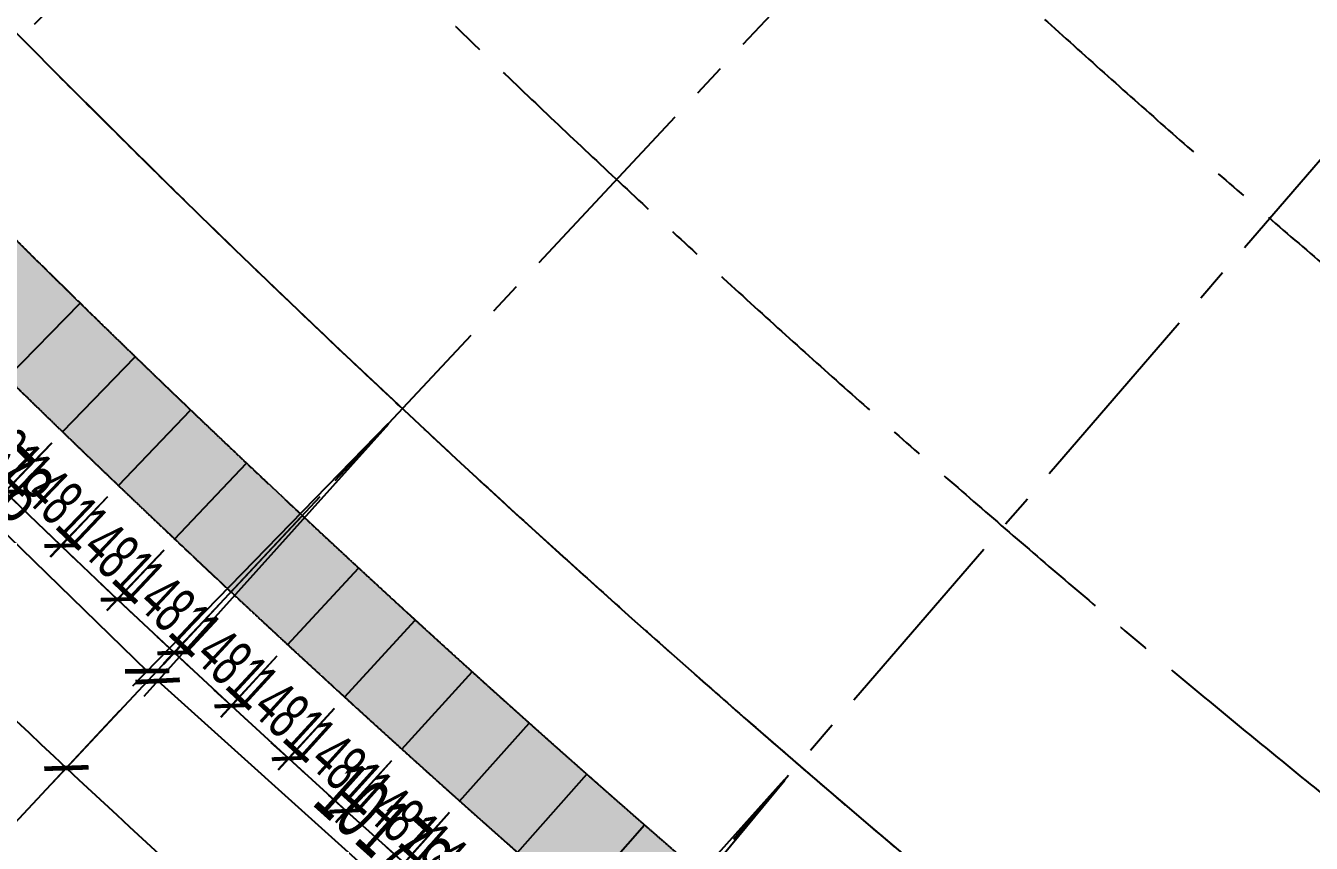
# Model space of a CAD drawing. Extents: x -668578 to 2331563, y -1202445 to 1620273.
# Drawn here: x 1814755 to 1839343, y 93478 to 109116 of the extents above; entities that cross this region are included whole.
import ezdxf
from ezdxf.enums import TextEntityAlignment as Align

# ---------------------------------------------------------------- set-up
doc = ezdxf.new("R2010")
doc.units = 0
doc.linetypes.add('CENTER2', pattern=[28.575000000000003, 19.05, -3.175, 3.175, -3.175])
doc.linetypes.add('DASH', pattern=[0.35, 0.25, -0.1])
doc.layers.get('0').update_dxf_attribs({"color": 8})
doc.layers.get('Defpoints').update_dxf_attribs({"color": 8})
for name, color, linetype in [('#填充层', 8, 'Continuous'), ('#幕墙线-平面', 8, 'Continuous'), ('#标注', 8, 'Continuous'), ('#轴线', 8, 'CENTER2')]:
    doc.layers.add(name, color=color, linetype=linetype)
doc.styles.add('JHZX', font='jrs.shx', dxfattribs={"width": 0.6, "bigfont": 'jhz.shx'})
doc.dimstyles.new('JZBZ-300', dxfattribs={"dimscale": 300, "dimtxt": 3, "dimasz": 1.5, "dimexe": 1, "dimexo": 1, "dimgap": 0.5, "dimtad": 1, "dimdec": 0, "dimdsep": 46, "dimtxsty": 'JHZX', "dimblk1": 'ARCHTICK', "dimblk2": 'ARCHTICK', "dimsah": 1, "dimcen": 0, "dimclrd": 1, "dimclre": 1, "dimclrt": 2, "dimazin": 2, "dimtfac": 1, "dimtdec": 0, "dimtix": 1, "dimtmove": 0, "dimatfit": 3, "dimfxl": 0, "dimtolj": 1, "dimlwd": -1, "dimlwe": -1, "dimarcsym": 0})
doc.dimstyles.new('JZBZ-400', dxfattribs={"dimscale": 400, "dimtxt": 3, "dimasz": 1.5, "dimexe": 1, "dimexo": 1, "dimgap": 0.5, "dimtad": 1, "dimdec": 0, "dimdsep": 46, "dimtxsty": 'JHZX', "dimblk1": 'ARCHTICK', "dimblk2": 'ARCHTICK', "dimsah": 1, "dimcen": 0, "dimclrd": 1, "dimclre": 1, "dimclrt": 2, "dimazin": 2, "dimtfac": 1, "dimtdec": 0, "dimtix": 1, "dimtmove": 0, "dimatfit": 3, "dimfxl": 0, "dimtolj": 1, "dimlwd": -1, "dimlwe": -1, "dimarcsym": 0})

# ---------------------------------------------------------------- blocks, each defined once
blk = doc.blocks.new('_ARCHTICK')
at = {"color": 0, "linetype": 'ByBlock', "const_width": 0.15}
blk.add_lwpolyline([(-0.5, -0.5), (0.5, 0.5)], dxfattribs=at)
blk = doc.blocks.new('*D2939')
at = {"layer": '#标注', "ltscale": 300, "transparency": 16777216}
for p, q in [((-1772.791618300945, -1481.365197545436), (-9341.748198340536, -7862.657879242006)), ((165913.7732030131, -92055.65823940704), (164727.0996400029, -101884.2800072265))]:
    blk.add_line(p, q, dxfattribs=at)
blk.add_arc((197092.1482162317, 166179.1797920645), 269610.2124900237, 220.1338192809485, 263.1156299250187, dxfattribs=at)
at = {"layer": 'Defpoints', "color": 0, "ltscale": 300, "transparency": 16777216}
for p in [(197092.1482162317, 166179.1797920645), (-1466.975190824596, -1223.535190204158), (40379.67516651106, -53208.30268940322), (165961.7196095993, -91658.54220838404)]:
    blk.add_point(p, dxfattribs=at)
at = {"layer": '#标注', "ltscale": 300, "transparency": 16777216, "xscale": 600, "yscale": 600, "zscale": 600}
for p, rotation in [((-9035.931770864163, -7604.827871900749), 130.1338192809485), ((164775.0460465892, -101487.1639762035), 353.1156299250187)]:
    blk.add_blockref('_ARCHTICK', p, dxfattribs=dict(at, rotation=rotation))
at = {"layer": '#标注', "ltscale": 300, "transparency": 16777216, "insert": (69341.55334645722, -70334.48968467087), "char_height": 1200, "attachment_point": 5, "rotation": 331.6247246029835, "style": 'JHZX'}
blk.add_mtext('\\A1;42.98°', dxfattribs=at)
blk = doc.blocks.new('*D2925')
at = {"layer": '#标注', "ltscale": 300, "transparency": 16777216}
for p, q in [((12072.58334821419, -16646.10089322484), (6737.741923780196, -21917.67247825892)), ((19433.36113347262, -23806.81446511327), (14310.75987008788, -29284.85757341064))]:
    blk.add_line(p, q, dxfattribs=at)
blk.add_arc((197092.1482162357, 166179.1797920601), 267210.2124900233, 224.658220760671, 226.9204201115836, dxfattribs=at)
at = {"layer": 'Defpoints', "color": 0, "ltscale": 300, "transparency": 16777216}
for p in [(197092.1482162357, 166179.1797920601), (12357.10822418402, -16364.95040868968), (19706.56653418648, -23514.65216600406), (9510.48786645638, -24121.68294740164)]:
    blk.add_point(p, dxfattribs=at)
at = {"layer": '#标注', "ltscale": 300, "transparency": 16777216, "xscale": 600, "yscale": 600, "zscale": 600}
for p, rotation in [((7022.266799749959, -21636.52199372371), 134.658220760671), ((14583.96527080165, -28992.69527430135), 316.9204201115836)]:
    blk.add_blockref('_ARCHTICK', p, dxfattribs=dict(at, rotation=rotation))
at = {"layer": '#标注', "ltscale": 300, "transparency": 16777216, "insert": (11324.64851611382, -24778.50498167348), "char_height": 1200, "attachment_point": 5, "rotation": 315.7893204361273, "style": 'JHZX'}
blk.add_mtext('\\A1;2.26°', dxfattribs=at)
blk = doc.blocks.new('*D2926')
at = {"layer": '#标注', "ltscale": 300, "transparency": 16777216}
for p, q in [((19433.36113347262, -23806.81446511326), (14310.75987008818, -29284.85757341028)), ((27071.05409375331, -30671.39855354503), (22168.67754455337, -36347.37460792053))]:
    blk.add_line(p, q, dxfattribs=at)
blk.add_arc((197092.1482162359, 166179.179792059), 267210.2124900222, 226.9204201115834, 229.182619462497, dxfattribs=at)
at = {"layer": 'Defpoints', "color": 0, "ltscale": 300, "transparency": 16777216}
for p in [(197092.1482162359, 166179.179792059), (19706.56653418648, -23514.65216600406), (27332.51417637733, -30368.67983064498), (17168.34284205963, -31377.70294969304)]:
    blk.add_point(p, dxfattribs=at)
at = {"layer": '#标注', "ltscale": 300, "transparency": 16777216, "xscale": 600, "yscale": 600, "zscale": 600}
for p, rotation in [((14583.96527080197, -28992.695274301), 136.9204201115834), ((22430.13762717742, -36044.65588502046), 319.182619462497)]:
    blk.add_blockref('_ARCHTICK', p, dxfattribs=dict(at, rotation=rotation))
at = {"layer": '#标注', "ltscale": 300, "transparency": 16777216, "insert": (19007.01608709698, -31962.40351019969), "char_height": 1200, "attachment_point": 5, "rotation": 318.0515197870402, "style": 'JHZX'}
blk.add_mtext('\\A1;2.26°', dxfattribs=at)
blk = doc.blocks.new('*D2927')
at = {"layer": '#标注', "ltscale": 300, "transparency": 16777216}
for p, q in [((27071.05409375331, -30671.3985535448), (22168.67754455304, -36347.37460792089)), ((34973.76235577242, -37229.15732223565), (30299.25195376314, -43094.21934249661))]:
    blk.add_line(p, q, dxfattribs=at)
blk.add_arc((197092.1482162324, 166179.1797920624), 267210.2124900231, 229.1826194624981, 231.4448202023592, dxfattribs=at)
at = {"layer": 'Defpoints', "color": 0, "ltscale": 300, "transparency": 16777216}
for p in [(197092.1482162324, 166179.1797920624), (27332.51417637732, -30368.67983064474), (35223.06957721291, -36916.3540144884), (25106.64510911283, -38325.79418156544)]:
    blk.add_point(p, dxfattribs=at)
at = {"layer": '#标注', "ltscale": 300, "transparency": 16777216, "xscale": 600, "yscale": 600, "zscale": 600}
for p, rotation in [((22430.13762717693, -36044.65588502075), 139.1826194624981), ((30548.55917520354, -42781.41603474927), 321.4448202023592)]:
    blk.add_blockref('_ARCHTICK', p, dxfattribs=dict(at, rotation=rotation))
at = {"layer": '#标注', "ltscale": 300, "transparency": 16777216, "insert": (26966.96585831765, -38837.46257305259), "char_height": 1200, "attachment_point": 5, "rotation": 320.31371983242866, "style": 'JHZX'}
blk.add_mtext('\\A1;2.26°', dxfattribs=at)
blk = doc.blocks.new('*U2924')
at = {"linetype": 'ByBlock'}
blk.add_line((-8.960830237663566e-17, -20), (0, 0), dxfattribs=at)
blk.add_circle((0, -24), 4, dxfattribs=at)
at = {"color": 253, "linetype": 'ByBlock', "style": 'JHZX', "width": 0.75}
blk.add_attdef('AXES', text='', height=4, dxfattribs=at).set_placement((0, -24), align=Align.MIDDLE_CENTER)
blk = doc.blocks.new('*D3008')
at = {"layer": '#标注', "transparency": 16777216}
for p, q in [((-126176.9216132467, -20315.29089400714), (-130648.8068738714, -25704.32813250073)), ((-130393.373456092, -25396.50713081058), (-122560.8547898972, -31896.02146460195)), ((-118344.4029470519, -26814.80522779852), (-122816.2882076767, -32203.84246629211))]:
    blk.add_line(p, q, dxfattribs=at)
at = {"layer": 'Defpoints', "color": 0, "transparency": 16777216}
for p in [(-125921.4881954673, -20007.469892317), (-118088.9695292725, -26506.98422610838), (-122560.8547898972, -31896.02146460195)]:
    blk.add_point(p, dxfattribs=at)
at = {"layer": '#标注', "transparency": 16777216, "xscale": 600, "yscale": 600, "zscale": 600}
for p, rotation in [((-130393.373456092, -25396.50713081058), 140.3137211148416), ((-122560.8547898972, -31896.02146460195), 320.3137211148417)]:
    blk.add_blockref('_ARCHTICK', p, dxfattribs=dict(at, rotation=rotation))
at = {"layer": '#标注', "transparency": 16777216, "insert": (-125966.2472874358, -28030.62229432596), "char_height": 1200, "attachment_point": 5, "rotation": 320.31372111484166, "style": 'JHZX'}
blk.add_mtext('\\A1;10178', dxfattribs=at)
blk = doc.blocks.new('*D3023')
at = {"layer": '#标注', "transparency": 16777216}
for p, q in [((-133758.7344751903, -13501.34923693532), (-138439.8540985135, -18709.66942814844)), ((-138172.4692452061, -18412.17095719141), (-130602.6078187891, -25215.79008353101)), ((-126188.8730487733, -20304.96836327491), (-130869.9926720965, -25513.28855448803))]:
    blk.add_line(p, q, dxfattribs=at)
at = {"layer": 'Defpoints', "color": 0, "transparency": 16777216}
for p in [(-133491.3496218829, -13203.85076597829), (-125921.4881954659, -20007.46989231789), (-130602.6078187891, -25215.79008353101)]:
    blk.add_point(p, dxfattribs=at)
at = {"layer": '#标注', "transparency": 16777216, "xscale": 600, "yscale": 600, "zscale": 600}
for p, rotation in [((-138172.4692452061, -18412.17095719141), 138.0515178101667), ((-130602.6078187891, -25215.79008353101), 318.0515178101667)]:
    blk.add_blockref('_ARCHTICK', p, dxfattribs=dict(at, rotation=rotation))
at = {"layer": '#标注', "transparency": 16777216, "insert": (-133852.7688253828, -21218.98357844716), "char_height": 1200, "attachment_point": 5, "rotation": 318.0515178101667, "style": 'JHZX'}
blk.add_mtext('\\A1;10178', dxfattribs=at)
blk = doc.blocks.new('*D3024')
at = {"layer": '#标注', "transparency": 16777216}
for p, q in [((-141065.6748181602, -6393.444533419213), (-145948.7319096673, -11412.92992368803)), ((-145669.812418356, -11126.21766834019), (-138374.4067133897, -18223.33615624735)), ((-133770.269113194, -13490.56302132637), (-138653.326204701, -18510.04841159519))]:
    blk.add_line(p, q, dxfattribs=at)
at = {"layer": 'Defpoints', "color": 0, "transparency": 16777216}
for p in [(-140786.7553268489, -6106.732278071373), (-133491.3496218827, -13203.85076597853), (-138374.4067133897, -18223.33615624735)]:
    blk.add_point(p, dxfattribs=at)
at = {"layer": '#标注', "transparency": 16777216, "xscale": 600, "yscale": 600, "zscale": 600}
for p, rotation in [((-145669.812418356, -11126.21766834019), 135.7893196351563), ((-138374.4067133897, -18223.33615624735), 315.7893196351563)]:
    blk.add_blockref('_ARCHTICK', p, dxfattribs=dict(at, rotation=rotation))
at = {"layer": '#标注', "transparency": 16777216, "insert": (-141464.2705832503, -14101.35240159808), "char_height": 1200, "attachment_point": 5, "rotation": 315.7893196351563, "style": 'JHZX'}
blk.add_mtext('\\A1;10178', dxfattribs=at)
blk = doc.blocks.new('*U580')
at = {"layer": '#幕墙线-平面', "ltscale": 300}
blk.add_lwpolyline([(-0.1543572434305635, 4.529272507047821e-08), (-0.1466569537498117, 1999.9908844331)], dxfattribs=at)
blk = doc.blocks.new('*U581')
at = {"layer": '#幕墙线-平面', "color": 0, "linetype": 'ByBlock', "lineweight": -2, "transparency": 16777216}
for p, rotation in [((1814400.116738164, 102379.9336423642), 315.6278591836325), ((1815461.825996413, 101347.0860035157), 315.9510373707538), ((1816529.344135721, 100320.2433591063), 316.2742155578728), ((1817602.637192548, 99299.43837856635), 316.5973937449918), ((1818681.671019624, 98284.70353923528), 316.9205719321108), ((1819766.411287036, 97276.07112532845), 317.2437501192298), ((1820856.823483315, 96273.57322691003), 317.5669283063489), ((1821952.872916539, 95277.24173887202), 317.8901064934679), ((1823054.524715435, 94287.1083599194), 318.2132846805891), ((1824161.743830489, 93303.20459156178), 318.5364628677081), ((1825274.495035057, 92325.56173711107), 318.8596410548271)]:
    blk.add_blockref('*U580', p, dxfattribs=dict(at, rotation=rotation))
blk = doc.blocks.new('*D626')
at = {"layer": '#标注', "ltscale": 300, "transparency": 16777216}
for p, q in [((1814189.039106067, 102163.4794663426), (1813081.852001638, 101023.5822394693)), ((1813290.873950128, 101238.7794166099), (1812968.078184417, 101552.3123393455)), ((1813290.873950128, 101238.7794166099), (1814353.383601556, 100206.7591987702)), ((1815251.548757495, 101131.4592485029), (1814144.361653066, 99991.56202162954)), ((1814353.383601556, 100206.7591987702), (1814676.179367267, 99893.22627603472))]:
    blk.add_line(p, q, dxfattribs=at)
at = {"layer": 'Defpoints', "color": 0, "ltscale": 300, "transparency": 16777216}
for p in [(1814398.061054558, 102378.6766434832), (1815460.570705985, 101346.6564256435), (1814353.383601556, 100206.7591987702)]:
    blk.add_point(p, dxfattribs=at)
at = {"layer": '#标注', "ltscale": 300, "transparency": 16777216, "xscale": 450, "yscale": 450, "zscale": 450}
for p, rotation in [((1813290.873950128, 101238.7794166099), 315.8339783149872), ((1814353.383601556, 100206.7591987702), 135.8339783149873)]:
    blk.add_blockref('_ARCHTICK', p, dxfattribs=dict(at, rotation=rotation))
at = {"layer": '#标注', "ltscale": 300, "transparency": 16777216, "insert": (1814240.172672823, 101153.1636619716), "char_height": 900, "attachment_point": 5, "rotation": 315.83397831498723, "style": 'JHZX'}
blk.add_mtext('\\A1;1481', dxfattribs=at)
blk = doc.blocks.new('*D627')
at = {"layer": '#标注', "ltscale": 300, "transparency": 16777216}
for p, q in [((1815251.8124508, 101129.5930533662), (1814151.071663821, 99983.46972146456)), ((1814358.876634775, 100199.8423030146), (1814034.31776245, 100511.5497594462)), ((1814358.876634775, 100199.8423030146), (1815427.18970122, 99173.83076240052)), ((1816320.125517244, 100103.5815127519), (1815219.384730265, 98957.45818085049)), ((1815427.18970122, 99173.83076240052), (1815751.748573545, 98862.12330596882))]:
    blk.add_line(p, q, dxfattribs=at)
at = {"layer": 'Defpoints', "color": 0, "ltscale": 300, "transparency": 16777216}
for p in [(1815459.617421754, 101345.9656349162), (1816527.930488199, 100319.9540943019), (1815427.18970122, 99173.83076240052)]:
    blk.add_point(p, dxfattribs=at)
at = {"layer": '#标注', "ltscale": 300, "transparency": 16777216, "xscale": 450, "yscale": 450, "zscale": 450}
for p, rotation in [((1814358.876634775, 100199.8423030146), 316.1571125955715), ((1815427.18970122, 99173.83076240052), 136.1571125955715)]:
    blk.add_blockref('_ARCHTICK', p, dxfattribs=dict(at, rotation=rotation))
at = {"layer": '#标注', "ltscale": 300, "transparency": 16777216, "insert": (1815308.643109906, 100119.5816958075), "char_height": 900, "attachment_point": 5, "rotation": 316.1571125955715, "style": 'JHZX'}
blk.add_mtext('\\A1;1481', dxfattribs=at)
blk = doc.blocks.new('*D628')
at = {"layer": '#标注', "ltscale": 300, "transparency": 16777216}
for p, q in [((1816320.399731186, 100101.7168344525), (1815226.140272674, 98949.40385201154)), ((1815432.721656486, 99166.94495585666), (1815106.410000719, 99476.81703157537)), ((1815432.721656486, 99166.94495585666), (1816506.804158352, 98146.97472658847)), ((1817394.482233052, 99081.7466051844), (1816300.222774539, 97929.43362274335)), ((1816506.804158352, 98146.97472658847), (1816833.115814119, 97837.10265086975))]:
    blk.add_line(p, q, dxfattribs=at)
at = {"layer": 'Defpoints', "color": 0, "ltscale": 300, "transparency": 16777216}
for p in [(1816526.981114999, 100319.2579382975), (1817601.063616864, 99299.28770902951), (1816506.804158352, 98146.97472658847)]:
    blk.add_point(p, dxfattribs=at)
at = {"layer": '#标注', "ltscale": 300, "transparency": 16777216, "xscale": 450, "yscale": 450, "zscale": 450}
for p, rotation in [((1815432.721656486, 99166.94495585666), 316.480246876144), ((1816506.804158352, 98146.97472658847), 136.480246876144)]:
    blk.add_blockref('_ARCHTICK', p, dxfattribs=dict(at, rotation=rotation))
at = {"layer": '#标注', "ltscale": 300, "transparency": 16777216, "insert": (1816382.925675044, 99092.04204891273), "char_height": 900, "attachment_point": 5, "rotation": 316.48024687614395, "style": 'JHZX'}
blk.add_mtext('\\A1;1481', dxfattribs=at)
blk = doc.blocks.new('*D629')
at = {"layer": '#标注', "ltscale": 300, "transparency": 16777216}
for p, q in [((1817394.766958911, 99079.88350303087), (1816307.023633729, 97921.4175214105)), ((1816512.374859712, 98140.12022826949), (1816184.320799423, 98448.14706724347)), ((1816512.374859712, 98140.12022826949), (1817592.192633897, 97126.22375231131)), ((1818474.584733096, 98065.98702707293), (1817386.841407915, 96907.52104545233)), ((1817592.192633897, 97126.22375231131), (1817920.246694186, 96818.19691333733))]:
    blk.add_line(p, q, dxfattribs=at)
at = {"layer": 'Defpoints', "color": 0, "ltscale": 300, "transparency": 16777216}
for p in [(1817600.118184893, 99298.58620988985), (1818679.935959079, 98284.6897339318), (1817592.192633897, 97126.22375231131)]:
    blk.add_point(p, dxfattribs=at)
at = {"layer": '#标注', "ltscale": 300, "transparency": 16777216, "xscale": 450, "yscale": 450, "zscale": 450}
for p, rotation in [((1816512.374859712, 98140.12022826949), 316.8033811567255), ((1817592.192633897, 97126.22375231131), 136.8033811567255)]:
    blk.add_blockref('_ARCHTICK', p, dxfattribs=dict(at, rotation=rotation))
at = {"layer": '#标注', "ltscale": 300, "transparency": 16777216, "insert": (1817462.98619877, 98070.57740400825), "char_height": 900, "attachment_point": 5, "rotation": 316.8033811567255, "style": 'JHZX'}
blk.add_mtext('\\A1;1481', dxfattribs=at)
blk = doc.blocks.new('*D630')
at = {"layer": '#标注', "ltscale": 300, "transparency": 16777216}
for p, q in [((1818474.879961815, 98064.12556032569), (1817393.687367573, 96899.54342659446)), ((1817597.801904166, 97119.40078023926), (1817268.015873699, 97425.57258512767)), ((1817597.801904166, 97119.40078023926), (1818683.320605149, 96111.61030636914)), ((1819560.398662798, 97056.33508645534), (1818479.206068557, 95891.75295272435)), ((1818683.320605149, 96111.61030636914), (1819013.106635616, 95805.43850148062))]:
    blk.add_line(p, q, dxfattribs=at)
at = {"layer": 'Defpoints', "color": 0, "ltscale": 300, "transparency": 16777216}
for p in [(1818678.994498407, 98283.98291397048), (1819764.51319939, 97276.19244010013), (1818683.320605149, 96111.61030636914)]:
    blk.add_point(p, dxfattribs=at)
at = {"layer": '#标注', "ltscale": 300, "transparency": 16777216, "xscale": 450, "yscale": 450, "zscale": 450}
for p, rotation in [((1817597.801904166, 97119.40078023926), 317.1265154373021), ((1818683.320605149, 96111.61030636914), 137.1265154373021)]:
    blk.add_blockref('_ARCHTICK', p, dxfattribs=dict(at, rotation=rotation))
at = {"layer": '#标注', "ltscale": 300, "transparency": 16777216, "insert": (1818548.790327842, 97055.2202505942), "char_height": 900, "attachment_point": 5, "rotation": 317.12651543730203, "style": 'JHZX'}
blk.add_mtext('\\A1;1481', dxfattribs=at)
blk = doc.blocks.new('*D631')
at = {"layer": '#标注', "ltscale": 300, "transparency": 16777216}
for p, q in [((1819560.704384986, 97054.47531432111), (1818486.096910936, 95883.81407008285)), ((1818688.968265913, 96104.81907755986), (1818357.460754697, 96409.12611002487)), ((1818688.968265913, 96104.81907755986), (1819780.153366843, 95103.16666034423)), ((1820651.889485917, 96052.82289710548), (1819577.282011867, 94882.16165286722)), ((1819780.153366843, 95103.16666034423), (1820111.660878059, 94798.85962787922))]:
    blk.add_line(p, q, dxfattribs=at)
at = {"layer": 'Defpoints', "color": 0, "ltscale": 300, "transparency": 16777216}
for p in [(1819763.575739963, 97275.48032179812), (1820854.760840893, 96273.82790458249), (1819780.153366843, 95103.16666034423)]:
    blk.add_point(p, dxfattribs=at)
at = {"layer": '#标注', "ltscale": 300, "transparency": 16777216, "xscale": 450, "yscale": 450, "zscale": 450}
for p, rotation in [((1818688.968265913, 96104.81907755986), 317.4496497178774), ((1819780.153366843, 95103.16666034423), 137.4496497178773)]:
    blk.add_blockref('_ARCHTICK', p, dxfattribs=dict(at, rotation=rotation))
at = {"layer": '#标注', "ltscale": 300, "transparency": 16777216, "insert": (1819640.303526331, 96046.00288390624), "char_height": 900, "attachment_point": 5, "rotation": 317.4496497178774, "style": 'JHZX'}
blk.add_mtext('\\A1;1481', dxfattribs=at)
blk = doc.blocks.new('*D632')
at = {"layer": '#标注', "ltscale": 300, "transparency": 16777216}
for p, q in [((1820652.20569185, 96050.96487873793), (1819584.217517789, 94874.26175895124)), ((1819785.839238467, 95096.4073908038), (1819452.620790688, 95398.83997181966)), ((1819785.839238467, 95096.4073908038), (1820882.656032265, 94100.92488957627)), ((1821749.022485648, 95055.48237751029), (1820681.034311588, 93878.77925772371)), ((1820882.656032265, 94100.92488957627), (1821215.874480044, 93798.49230856041))]:
    blk.add_line(p, q, dxfattribs=at)
at = {"layer": 'Defpoints', "color": 0, "ltscale": 300, "transparency": 16777216}
for p in [(1820853.827412528, 96273.11051059049), (1821950.644206326, 95277.62800936273), (1820882.656032265, 94100.92488957627)]:
    blk.add_point(p, dxfattribs=at)
at = {"layer": '#标注', "ltscale": 300, "transparency": 16777216, "xscale": 450, "yscale": 450, "zscale": 450}
for p, rotation in [((1819785.839238467, 95096.4073908038), 317.7727839984613), ((1820882.656032265, 94100.92488957627), 137.7727839984613)]:
    blk.add_blockref('_ARCHTICK', p, dxfattribs=dict(at, rotation=rotation))
at = {"layer": '#标注', "ltscale": 300, "transparency": 16777216, "insert": (1820737.49107672, 95042.95740389498), "char_height": 900, "attachment_point": 5, "rotation": 317.7727839984613, "style": 'JHZX'}
blk.add_mtext('\\A1;1481', dxfattribs=at)
blk = doc.blocks.new('*D633')
at = {"layer": '#标注', "ltscale": 300, "transparency": 16777216}
for p, q in [((1821749.34916527, 95053.62617200648), (1820688.01426046, 93870.91860380513)), ((1820888.379933901, 94094.19779429678), (1820553.461148164, 94394.74630445812)), ((1820888.379933901, 94094.19779429678), (1821990.793534361, 93104.91687214677)), ((1822851.762765729, 94064.34524985647), (1821790.42786092, 92881.63768165512)), ((1821990.793534361, 93104.91687214677), (1822325.712320098, 92804.36836198543))]:
    blk.add_line(p, q, dxfattribs=at)
at = {"layer": 'Defpoints', "color": 0, "ltscale": 300, "transparency": 16777216}
for p in [(1821949.714838711, 95276.90536249802), (1823052.12843917, 94287.62444034801), (1821990.793534361, 93104.91687214677)]:
    blk.add_point(p, dxfattribs=at)
at = {"layer": '#标注', "ltscale": 300, "transparency": 16777216, "xscale": 450, "yscale": 450, "zscale": 450}
for p, rotation in [((1820888.379933901, 94094.19779429678), 318.0959182790423), ((1821990.793534361, 93104.91687214677), 138.0959182790423)]:
    blk.add_blockref('_ARCHTICK', p, dxfattribs=dict(at, rotation=rotation))
at = {"layer": '#标注', "ltscale": 300, "transparency": 16777216, "insert": (1821840.318081013, 94046.11571420485), "char_height": 900, "attachment_point": 5, "rotation": 318.09591827904234, "style": 'JHZX'}
blk.add_mtext('\\A1;1481', dxfattribs=at)
blk = doc.blocks.new('*D634')
at = {"layer": '#标注', "ltscale": 300, "transparency": 16777216}
for p, q in [((1822852.099908649, 94062.4909162568), (1821797.452030731, 92873.81651775504)), ((1821996.55528395, 93098.22216509446), (1821659.946812941, 93396.87704492209)), ((1821996.55528395, 93098.22216509446), (1823104.530626847, 92115.17428785865)), ((1823960.075251546, 93079.44303902099), (1822905.427373629, 91890.76864051924)), ((1823104.530626847, 92115.17428785865), (1823441.139097856, 91816.51940803102))]:
    blk.add_line(p, q, dxfattribs=at)
at = {"layer": 'Defpoints', "color": 0, "ltscale": 300, "transparency": 16777216}
for p in [(1823051.203161867, 94286.89656359621), (1824159.178504765, 93303.8486863604), (1823104.530626847, 92115.17428785865)]:
    blk.add_point(p, dxfattribs=at)
at = {"layer": '#标注', "ltscale": 300, "transparency": 16777216, "xscale": 450, "yscale": 450, "zscale": 450}
for p, rotation in [((1821996.55528395, 93098.22216509446), 318.419052559618), ((1823104.530626847, 92115.17428785865), 138.4190525596181)]:
    blk.add_blockref('_ARCHTICK', p, dxfattribs=dict(at, rotation=rotation))
at = {"layer": '#标注', "ltscale": 300, "transparency": 16777216, "insert": (1822948.749461835, 93055.50952115562), "char_height": 900, "attachment_point": 5, "rotation": 318.419052559618, "style": 'JHZX'}
blk.add_mtext('\\A1;1481', dxfattribs=at)
blk = doc.blocks.new('A$Caccc0cd0')
at = {"layer": '#标注'}
for p1, p2, distance, picture, middle in [((-140786.7553268489, -6106.732278071373), (-133491.3496218827, -13203.85076597854), -7002.8194423417035, '*D3024', (-141464.2705832503, -14101.35240159808)), ((-133491.3496218829, -13203.85076597829), (-125921.4881954659, -20007.46989231788), -7002.819442343192, '*D3023', (-133852.7688253828, -21218.98357844716)), ((-125921.4881954673, -20007.46989231699), (-118088.9695292725, -26506.98422610837), -7002.8194423434215, '*D3008', (-125966.2472874358, -28030.62229432596))]:
    dim = blk.add_aligned_dim(p1=p1, p2=p2, distance=distance, dimstyle='JZBZ-400', override={"dimclrd": 256, "dimclre": 256, "dimclrt": 256}, dxfattribs=at)
    dim.commit()
    dim.dimension.update_dxf_attribs({"geometry": picture, "text_midpoint": middle})
blk = doc.blocks.new('DSGDFG')
at = {"layer": '#标注', "ltscale": 300}
blk.add_arc((197092.151355247, 166179.1920613433), 257800.0000000007, 220.1360728823768, 263.1156295571803, dxfattribs=at)
at = {"layer": '#轴线', "ltscale": 200}
for p, q in [((62298.49564753915, 32984.1456784101), (12368.24586452194, -16353.94425698812)), ((19724.38659046893, -23495.59565270622), (67661.09722471028, 27767.29868993422)), ((73225.44183079689, 22766.19309826035), (27342.7495747616, -30356.82997879386))]:
    blk.add_line(p, q, dxfattribs=at)
for radius in [206950.0000000004, 212800.0000000004, 220600.0000000004, 228400.0000000004, 236200.0000000004, 244000.0000000004, 251800.0000000004, 257800.0000000004]:
    blk.add_arc((197092.1513552468, 166179.1920613431), radius, 218.4388923744016, 265.1405841852512, dxfattribs=at)
at = {"layer": '#标注', "ltscale": 300}
blk.add_blockref('A$Caccc0cd0', (154502.6209182295, -8915.558944611956), dxfattribs=at)
at = {"layer": '#标注', "linetype": 'ByBlock', "xscale": 400, "yscale": 400, "rotation": 316.9502670627796}
blk.add_blockref('*U2924', (15604.9735751343, -27893.80280991178), dxfattribs=at).add_auto_attribs({'AXES': 'S4'})
at = {"layer": '#标注', "ltscale": 300}
for base, center, p1, p2, picture, middle in [((40379.67516651106, -53208.30268940322), (197092.1482162317, 166179.1797920645), (-1466.975190824596, -1223.535190204158), (165961.7196095993, -91658.54220838402), '*D2939', (69341.55334645722, -70334.48968467087)), ((9510.48786645638, -24121.68294740164), (197092.1482162357, 166179.1797920601), (12357.10822418402, -16364.95040868968), (19706.56653418648, -23514.65216600406), '*D2925', (11324.64851611382, -24778.50498167348)), ((17168.34284205963, -31377.70294969304), (197092.1482162359, 166179.1797920589), (19706.56653418648, -23514.65216600406), (27332.51417637733, -30368.67983064498), '*D2926', (19007.01608709699, -31962.40351019969)), ((25106.64510911283, -38325.79418156544), (197092.1482162324, 166179.1797920624), (27332.51417637733, -30368.67983064475), (35223.06957721291, -36916.3540144884), '*D2927', (26966.96585831765, -38837.46257305259))]:
    dim = blk.add_angular_dim_3p(base=base, center=center, p1=p1, p2=p2, dimstyle='JZBZ-400', override={"dimclrd": 256, "dimclre": 256, "dimclrt": 256}, dxfattribs=at)
    dim.commit()
    dim.dimension.update_dxf_attribs({"geometry": picture, "text_midpoint": middle})

msp = doc.modelspace()

# ---------------------------------------------------------------- hatches: boundary and pattern name
at = {"layer": '#填充层', "ltscale": 5}
h = msp.add_hatch(dxfattribs=at)
h.set_pattern_fill('DOTS', color=256, scale=300)
h.set_pattern_definition([(0, (1499898.777027618, 275661.4264817045), (238.125, 476.25), [0, -476.25])])
edge = h.paths.add_edge_path()
edge.add_arc((1998041.042641134, 290089.1790490784), 212150.0001212435, 224.3647387364231, 231.4182566495714)
edge.add_arc((1880639.377661224, 142933.0994745146), 23899.99999996787, 231.4170050581651, 231.4281163755798, ccw=False)
edge.add_arc((1998041.041833147, 290089.1790261111), 212149.9999981955, 224.791623623445, 231.4170050581662, ccw=False)
edge.add_arc((1845638.605482547, 138791.2613483178), 2600.000000023452, 44.79162362344444, 134.6582207606725)
edge.add_line((1843811.127333052, 140640.6730421383), (1813046.80570974, 110241.2083158725))
edge.add_arc((1814874.283859095, 108391.7966221938), 2599.999999824225, 134.6582207606739, 224.7692622628194)
edge.add_arc((1998041.052196158, 290089.2003868584), 260600.0223987818, 224.7692622628247, 258.9716249574054)
edge.add_arc((1945824.440835985, 35390.11711611156), 2603.489272786861, 258.4139656384989, 335.2899882656666, ccw=False)
edge.add_arc((1998042.505644158, 290091.8640560764), 262602.924246366, 224.4160131631947, 258.4139656384982, ccw=False)
edge.add_arc((1812328.368808941, 108125.4385919187), 2600.000000017264, 134.6582207606671, 224.4160131631965, ccw=False)
edge.add_line((1810500.89065945, 109974.850285735), (1842688.115804531, 141780.3432660427))
edge.add_arc((1844515.594162128, 139930.931361622), 2600.000296096036, 44.36473873642501, 134.6582207606679, ccw=False)

# ---------------------------------------------------------------- linework, layer by layer
at = {"layer": '#幕墙线-平面', "linetype": 'DASH'}
msp.add_lwpolyline([(1842688.11601623, 141780.3434752305), (1810500.89065945, 109974.8502857349, 0.4129759503049449), (1810471.248327799, 106305.7948029831, 0.1494418678029234), (1945301.558270538, 32839.6759354003, 0.4147260606000924), (1948375.792876079, 34871.69724668039), (1957326.629145737, 79227.8524036312, 0.4131228733560754), (1955301.792797734, 82288.84441443917, -0.1495092029449499), (1846374.342524075, 141748.9126779896, 0.4157145913370236), (1842688.116017671, 141780.3434766544)], format="xyb", close=True, dxfattribs=at)
msp.add_lwpolyline([(1980760.772420378, 111938.6666949304, 1.469013519983646), (1934860.824817885, 99959.41677931795), (1932425.838194127, 92551.34833694863, -0.06531639655468416), (1883692.228229756, 116160.8885729823, 0.08934789545122705), (1875833.072975192, 119514.8982711592), (1875302.354743649, 119636.4458228406, -0.1125361045484937), (1865732.723067748, 124250.5045660077, -0.0289167358602207), (1847482.280702314, 140623.2095374942, 0.4135317777768934), (1843809.650820486, 140640.8420184202), (1813045.329197175, 110241.3772921546, 0.4147813150809291), (1813026.940849248, 106560.9066498622, 0.1704931411937264), (1968409.02961847, 31179.34172008411, 0.4123966734240728), (1971284.445578928, 33451.00576550615), (1980760.771450395, 111938.6585777548)], format="xyb", dxfattribs=at)

# ---------------------------------------------------------------- block references
at = {"layer": '#幕墙线-平面'}
msp.add_blockref('*U581', (-1.754622592590749, -1.53525371386786), dxfattribs=at)
at = {"layer": '#标注'}
msp.add_blockref('DSGDFG', (1800948.890479236, 123909.9869659735), dxfattribs=at)

# ---------------------------------------------------------------- dimensions: what is measured, and where the dimension line sits
at = {"layer": '#标注', "ltscale": 300}
for p1, p2, distance, picture, middle in [((1814398.061054558, 102378.6766434831), (1815460.570705985, 101346.6564256434), -1589.096904548882, '*D626', (1814240.172672823, 101153.1636619716)), ((1815459.617421754, 101345.9656349158), (1816527.930488199, 100319.9540943022), -1589.0969045494023, '*D627', (1815308.643109906, 100119.5816958075)), ((1816526.981114999, 100319.2579382976), (1817601.063616864, 99299.2877090293), -1589.096904548088, '*D628', (1816382.925675044, 99092.04204891273)), ((1817600.118184893, 99298.58620989001), (1818679.935959079, 98284.6897339318), -1589.0969045498466, '*D629', (1817462.98619877, 98070.57740400825)), ((1818678.994498407, 98283.9829139703), (1819764.51319939, 97276.19244010033), -1589.0969045490067, '*D630', (1818548.790327842, 97055.2202505942)), ((1819763.575739963, 97275.48032179836), (1820854.760840893, 96273.82790458259), -1589.0969045485788, '*D631', (1819640.303526331, 96046.00288390624)), ((1820853.827412528, 96273.11051059022), (1821950.644206326, 95277.62800936284), -1589.0969045497907, '*D632', (1820737.49107672, 95042.95740389498)), ((1821949.714838711, 95276.90536249809), (1823052.12843917, 94287.6244403481), -1589.0969045488239, '*D633', (1821840.318081013, 94046.11571420485)), ((1823051.203161867, 94286.8965635961), (1824159.178504765, 93303.84868636029), -1589.0969045499896, '*D634', (1822948.749461835, 93055.50952115562))]:
    dim = msp.add_aligned_dim(p1=p1, p2=p2, distance=distance, dimstyle='JZBZ-300', override={"dimclrd": 256, "dimclre": 256, "dimclrt": 256}, dxfattribs=at)
    dim.commit()
    dim.dimension.update_dxf_attribs({"geometry": picture, "text_midpoint": middle})

doc.saveas('drawing.dxf')
